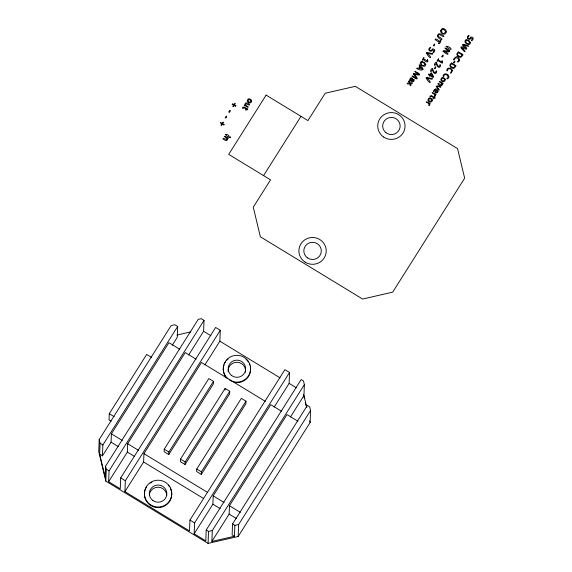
<?xml version="1.0" encoding="UTF-8"?>
<svg xmlns="http://www.w3.org/2000/svg" width="572" height="572" viewBox="0 0 572 572"><rect width="100%" height="100%" fill="white"/><g stroke="black" fill="none" stroke-linecap="round" stroke-linejoin="round"><path stroke-width="0.86" d="M172.265 345.245L177.263 337.33L177.685 326.44L174.896 324.739L171.128 325.604L99.199 439.568L98.741 451.558L105.82 481.116L208.072 543.4L238.174 536.486L310.11 422.522L310.567 410.532L309.681 406.842L307.357 405.426L232.547 523.952L232.132 534.841L234.456 536.257L234.87 525.368L232.547 523.952M188.638 354.99L203.603 331.281L204.018 320.392L201.23 318.69L198.219 319.383L105.57 466.173L105.155 477.069L99.664 454.161L100.086 443.264L99.199 439.568M99.664 454.161L102.452 455.855L102.874 444.966L177.685 326.44M105.82 481.116L106.278 469.133L105.57 466.173M151.559 357.414L146.675 354.44L109.273 413.706L109.03 419.955L111.118 421.235M204.905 364.9L219.87 341.191L220.284 330.301L215.637 327.47L120.692 477.906L120.27 488.795L108.651 481.724L109.066 470.827L204.018 320.392M102.452 455.855L111.082 442.177L111.404 433.841L168.954 342.671L179.844 349.306M274.16 407.078L289.125 383.376L289.539 372.479L284.892 369.655L189.94 520.091L189.525 530.98L124.918 491.627L125.34 480.737L220.284 330.301M108.651 481.724L127.356 452.087L127.67 443.75L185.221 352.574L196.11 359.209M124.918 491.627L143.622 461.997L143.944 453.66L201.487 362.484L265.329 401.372M164.221 449.199L164.128 451.751L168.776 454.583L213.37 383.926L213.47 381.374L208.823 378.542L164.221 449.199L168.876 452.03L168.776 454.583M180.495 459.109L180.394 461.661L185.042 464.493L229.637 393.836L229.737 391.277L225.089 388.452L180.495 459.109L185.142 461.94L185.042 464.493M306.814 407.5L303.954 395.559L304.368 384.67L303.482 380.973L301.158 379.558L206.213 530.001L205.791 540.89L194.173 533.812L194.587 522.922L289.539 372.479M196.761 469.019L196.661 471.571L201.308 474.402L245.91 403.739L246.003 401.187L241.355 398.355L196.761 469.019L201.408 471.85L201.308 474.402M208.072 543.4L208.537 531.417L206.213 530.001M194.173 533.812L212.877 504.182L213.192 495.845L270.742 404.669L281.631 411.304M234.456 536.257L211.876 541.441L212.298 530.551L304.368 384.67M225.025 390.154L225.089 388.452M211.876 541.441L229.143 514.092L229.465 505.748L287.008 414.578L297.905 421.214M238.174 536.486L238.638 524.503L310.567 410.532M263.563 175.604L300.972 116.345M168.876 452.03L213.47 381.374M185.142 461.94L229.737 391.277M201.408 471.85L246.003 401.187M290.419 417.002L303.954 395.559M177.07 335.035L190.891 331.86M208.537 531.417L212.298 530.551M234.87 525.368L238.638 524.503M461.633 47.769C467.56 50.508 468.826 48.999 463.42 44.931C478.871 49.807 454.039 38.996 465.73 48.205C452.116 42.078 472.908 59.123 461.625 47.776M203.603 331.281L210.861 335.707M219.87 341.191L279.915 377.763M289.125 383.376L296.382 387.802M109.273 413.706L114.15 416.681M111.404 433.841L122.301 440.476M127.67 443.75L138.567 450.386M143.944 453.66L207.786 492.549M213.192 495.845L224.088 502.481M229.465 505.748L240.354 512.383M111.082 442.177L118.347 446.603M127.356 452.087L134.613 456.513M143.622 461.997L203.668 498.569M212.877 504.182L220.134 508.601M229.143 514.092L236.408 518.511M100.086 443.264L102.874 444.966M106.278 469.133L109.066 470.827M120.692 477.906L125.34 480.737M189.94 520.091L194.587 522.922M303.432 394.651L304.24 398.026M305.248 402.252L306.063 405.634M309.702 420.835L310.11 422.522M149.306 494.937A8.744 8.587 2.2 0 1 158.272 487.187A8.744 8.587 2.2 0 1 166.752 495.474M228.149 371.707A8.744 8.587 2.2 0 1 237.115 362.276A8.744 8.587 2.2 0 1 245.481 372.25M227.799 378.693A13.664 13.413 2.2 0 1 232.132 356.156A13.664 13.413 2.2 0 1 250.5 370.363A13.664 13.413 2.2 0 1 229.208 379.779M250.343 366.802A13.664 13.413 2.2 0 1 234.084 382.368M226.533 377.956A13.664 13.413 2.2 0 1 224.024 364.764M224.725 363.148A13.664 13.413 2.2 0 1 225.64 361.64M226.741 360.267A13.664 13.413 2.2 0 1 228.021 359.044M246.046 359.273A13.664 13.413 2.2 0 1 248.362 361.94M249.242 363.47A13.664 13.413 2.2 0 1 249.9 365.1M170.242 488.059A13.664 13.413 2.2 0 1 157.386 507.55A13.664 13.413 2.2 0 1 146.596 486.851M150.314 483.097A13.664 13.413 2.2 0 1 151.845 482.203M168.211 485.17A13.664 13.413 2.2 0 1 169.319 486.55M410.11 79.05L410.174 79.765C407.843 79.351 412.719 83.104 413.678 81.267A2.817 2.767 2.2 0 0 414.242 80.137L413.821 79.243L413.163 80.909L411.89 80.695C414.321 78.993 410.789 75.983 410.11 79.05M427.305 59.745L427.284 61.018L423.559 58.752C425.532 54.383 420.234 62.756 423.158 59.388C425.847 62.562 429.608 62.784 427.305 59.745M442.013 60.932L441.992 62.205L438.274 59.938C440.304 55.606 434.92 63.921 437.866 60.575L442.22 63.213L442.571 61.104L442.013 60.932M436.121 71.078C435.521 74.982 432.396 70.449 432.704 68.533C429.98 67.911 430.008 75.139 432.353 69.376L433.39 72.501L434.77 73.523A1.316 1.294 2.2 0 0 435.621 73.409C436.643 73.287 437.237 70.449 436.121 71.078M440.018 64.901C439.418 68.804 436.293 64.271 436.6 62.355C433.876 61.733 433.905 68.962 436.25 63.199L437.287 66.323L438.667 67.346A1.316 1.294 2.2 0 0 439.518 67.231C440.54 67.103 441.126 64.286 440.018 64.901M448.856 76.534C449.485 77.678 446.768 79.887 446.818 78.493C449.728 77.47 447.068 73.874 444.844 74.603C443.765 74.903 443.45 78.328 443.107 75.869C443.607 72.472 448.562 73.688 448.856 76.534M452.495 70.764C447.268 78.071 455.662 67.239 448.176 68.99C447.518 69.662 447.025 72.394 446.753 70.106C447.247 66.702 452.202 67.925 452.495 70.764M459.473 59.717C460.102 60.854 457.386 63.063 457.436 61.676C460.174 60.718 457.972 57.393 455.798 57.708C449.878 65.072 456.821 50.836 459.473 59.717M423.023 69.105C422.529 72.093 412.569 67.139 418.597 68.29L419.855 66.295C416.945 62.069 422.858 67.546 423.023 69.105M225.289 117.746C226.727 119.662 227.313 112.991 225.289 117.746M228.922 111.983C230.366 113.9 230.952 107.229 228.922 111.983M433.39 45.653C434.827 47.569 435.414 40.898 433.39 45.653M434.448 68.468C435.885 70.377 436.479 63.706 434.448 68.468M441.863 56.721C443.3 58.63 443.893 51.966 441.863 56.721M453.56 62.677C454.997 64.586 455.591 57.922 453.56 62.677M438.052 91.048C438.202 94.43 431.989 92.821 436.357 89.983L435.557 89.668A1.001 0.987 2.2 0 0 434.842 89.861C431.181 95.51 435.785 84.184 438.052 91.048M440.583 30.881L441.212 32.783L443.858 34.177A2.009 1.973 2.2 0 0 445.238 33.798C447.762 32.082 445.717 28.693 443.15 28.6A1.981 1.945 2.2 0 0 441.763 28.972L440.583 30.881M251.644 100.858C251.787 103.296 248.462 103.682 247.49 101.702A1.752 1.716 2.2 0 1 247.268 100.565L248.177 99.099A1.573 1.544 2.2 0 1 249.235 98.792L250.851 99.492L251.644 100.858M408.601 81.317L409.466 83.083C406.949 82.218 405.87 84.835 409.602 83.777C410.274 87.173 411.983 85.557 410.253 83.626C412.655 84.449 413.663 81.882 410.11 82.926L409.037 80.788L408.601 81.317M426.426 53.074C429.694 59.495 433.347 58.687 427.27 53.203L432.26 54.333L432.754 53.732L426.941 52.402L426.426 53.074M426.14 78.014C429.408 84.441 433.061 83.626 426.984 78.142L431.974 79.272L432.468 78.679L426.655 77.342L426.14 78.014M432.375 100C432.518 102.438 429.193 102.824 428.221 100.844A1.752 1.716 2.2 0 1 427.999 99.707L428.907 98.241A1.573 1.544 2.2 0 1 429.965 97.934L431.581 98.634L432.375 100M436.2 86.579C444.98 96.046 431.274 82.776 440.476 87.466C442.492 86.3 436.457 84.87 436.2 86.579M445.252 79.601C445.395 82.032 442.07 82.418 441.098 80.438A1.752 1.716 2.2 0 1 440.876 79.308L441.784 77.835A1.573 1.544 2.2 0 1 442.85 77.527L444.458 78.235L445.252 79.601M245.567 104.233L245.724 105.32C253.489 109.988 240.926 104.276 245.116 105.026C244.294 98.892 254.983 108.344 245.931 103.704L245.567 104.233M443.043 51.244C448.334 56.278 450.564 54.126 444.208 51.33C460.102 54.24 435.7 42.828 448.991 50.958L443.75 50.622L443.043 51.244M226.998 138.86L226.612 139.697C217.689 134.999 228.178 144.537 227.427 138.374C231.581 139.253 219.083 133.44 226.812 138.081L226.998 138.86M413.291 73.881L416.523 78.321C403.017 70.113 424.546 86.265 414.357 74.281C429.736 77.935 405.605 66.202 419.011 74.381L413.706 73.395L413.291 73.881M441.906 84.027L441.512 84.856C432.596 80.166 443.086 89.704 442.335 83.533C446.517 84.299 433.984 78.657 441.72 83.247L441.906 84.027M229.815 137.316C230.673 138.967 230.981 135.821 229.815 137.316M425.125 64.514C420.449 68.897 419.39 57.221 425.125 64.514M469.805 42.714C465.129 47.09 464.071 35.414 469.805 42.714M437.508 35.621C437.587 39.911 447.125 41.184 438.295 36.465A1.137 1.115 2.2 0 1 438.173 35.7L438.796 34.713A1.173 1.151 2.2 0 1 439.561 34.477C449.521 41.012 439.153 29.529 437.508 35.621M429.636 104.726L429.5 105.234A1.351 1.323 2.2 0 1 429.214 105.555C427.806 105.577 429.751 104.276 428.7 103.568C421.342 99.02 433.683 104.812 429.408 103.911L429.636 104.726M435.442 95.524L435.306 96.032A1.351 1.323 2.2 0 1 435.02 96.353C433.612 96.375 435.557 95.074 434.506 94.366C427.162 89.897 439.475 95.467 435.213 94.716L435.442 95.524M449.957 65.108L450.443 67.088L453.067 68.44L454.497 67.954L456.056 65.716L451.394 62.798L449.957 65.108M456.935 54.054L457.421 56.035L460.038 57.386L461.468 56.907L463.027 54.669L458.365 51.752L456.935 54.054M428.971 49.12C428.364 51.501 432.096 52.216 432.568 49.814L433.941 50.651C430.287 56.263 438.495 48.992 432.461 48.92C432.003 49.921 430.809 51.394 429.779 50.036A1.037 1.022 2.2 0 1 429.593 49.364L429.872 48.634A2.424 2.381 2.2 0 1 430.752 47.791L430.473 47.333L429.922 47.612A3.353 3.296 2.2 0 0 429.107 48.727L428.971 49.12M467.417 37.194C466.809 39.575 470.541 40.29 471.013 37.888L472.386 38.717C468.733 44.337 476.941 37.066 470.899 36.994C470.449 37.988 469.254 39.468 468.225 38.102A1.037 1.022 2.2 0 1 468.039 37.437L468.311 36.708A2.424 2.381 2.2 0 1 469.197 35.864L468.918 35.407L468.368 35.686A3.353 3.296 2.2 0 0 467.553 36.794L467.417 37.194M410.646 79.043L410.717 79.98L411.44 80.423L411.976 78.743L411.211 78.428L410.646 79.043M433.69 76.691L433.047 77.563L429.922 75.661L429.222 76.176L429.386 75.332L428.356 74.467L428.7 74.053L429.794 74.696L431.274 72.658L433.69 76.691M243.086 108.194L242.521 108.101L242.735 107.465L243.958 106.928L246.489 108.401L247.118 107.965L247.011 108.716L247.869 109.323L247.49 109.838L246.625 109.331L245.967 110.239L245.567 109.874L246.103 109.016L243.879 107.693L243.086 108.194M430.466 96.79L429.908 96.704L430.115 96.06L431.338 95.531L433.876 96.997L434.506 96.568L434.398 97.319L435.256 97.926L434.877 98.434L434.012 97.926L433.254 98.813L432.947 98.47L433.49 97.612L431.267 96.296L430.466 96.79M425.79 64.572L425.16 65.88A1.502 1.48 2.2 0 1 424.016 66.352C422.079 66.166 418.883 64.014 420.792 61.926A1.509 1.48 2.2 0 1 421.936 61.454L424.531 62.584L425.79 64.572M445.731 31.803C440.211 38.353 440.326 23.373 445.731 31.803M470.47 42.764L469.841 44.073A1.502 1.48 2.2 0 1 468.697 44.544C466.759 44.366 463.563 42.206 465.472 40.119A1.509 1.48 2.2 0 1 466.616 39.647L469.212 40.776L470.47 42.764M437.444 91.384L436.779 92.285L435.671 92.078L436.815 90.262L437.444 91.384M247.969 100.357C248.148 104.504 253.782 100.336 249.013 99.521A1.022 1.001 2.2 0 0 248.305 99.835L247.969 100.357M428.7 99.499C428.878 103.646 434.513 99.478 429.744 98.663A1.022 1.001 2.2 0 0 429.036 98.977L428.7 99.499M441.577 79.093C441.756 83.247 447.39 79.079 442.621 78.257A1.022 1.001 2.2 0 0 441.913 78.571L441.577 79.093M224.088 124.632L223.745 125.082L222.308 124.224L221.307 125.482L220.978 125.175L221.764 123.895L220.37 122.844L220.735 122.501L222.115 123.345L223.109 122.086L223.445 122.387L222.651 123.674L224.088 124.632M235.914 105.891L235.578 106.335L234.134 105.477L233.133 106.735L232.804 106.428L233.598 105.148L232.196 104.097L232.561 103.761L233.941 104.597L234.942 103.346L235.271 103.646L234.484 104.933L235.914 105.891M438.502 43.458C440.025 45.524 442.421 36.851 439.761 41.47C434.491 36.901 432.818 39.475 439.353 42.106L438.502 43.458M450.757 64.765L450.622 65.172A1.537 1.509 2.2 0 0 450.808 66.266L453.053 67.66A1.673 1.644 2.2 0 0 454.154 67.36L455.219 65.987L451.408 63.664L450.757 64.765M457.729 53.711L457.6 54.118A1.537 1.509 2.2 0 0 457.779 55.212L460.024 56.607A1.673 1.644 2.2 0 0 461.132 56.313L462.19 54.933L458.387 52.617L457.729 53.711M225.525 134.663C231.646 141.12 229.065 133.019 225.525 134.663M446.11 46.339C453.696 53.432 451.873 46.311 446.11 46.339M266.109 95.109L228.707 154.376L270.535 179.851L253.274 207.207L260.353 236.765L362.605 299.049L392.707 292.135L464.643 178.171L457.557 148.613L355.305 86.329L325.203 93.236L307.943 120.592L266.109 95.109M420.277 66.774L419.219 68.44L422.193 69.09L420.277 66.774M431.309 73.473L430.33 75.018L433.011 76.655L431.309 73.473M383.676 137.044A13.664 13.413 2.2 0 0 405.026 127.041A13.664 13.413 2.2 0 0 385.507 113.878A13.664 13.413 2.2 0 0 383.676 137.044M305.141 262.148A13.664 13.413 2.2 0 0 326.212 251.594A13.664 13.413 2.2 0 0 306.342 238.946A13.664 13.413 2.2 0 0 305.141 262.148M385.871 132.625A8.744 8.587 2.2 0 0 400.035 127.377A8.744 8.587 2.2 0 0 388.309 117.954A8.744 8.587 2.2 0 0 385.871 132.625M307.493 257.879A8.744 8.587 2.2 0 0 321.271 251.723A8.744 8.587 2.2 0 0 308.93 243.079A8.744 8.587 2.2 0 0 307.493 257.879M153.017 500.622A8.744 8.587 2.2 0 0 166.802 494.458A8.744 8.587 2.2 0 0 154.461 485.814A8.744 8.587 2.2 0 0 153.017 500.622M231.395 375.361A8.744 8.587 2.2 0 0 245.567 370.12A8.744 8.587 2.2 0 0 233.834 360.689A8.744 8.587 2.2 0 0 231.395 375.361M150.672 504.883A13.664 13.413 2.2 0 0 171.743 494.33A13.664 13.413 2.2 0 0 151.866 481.681A13.664 13.413 2.2 0 0 150.672 504.883"/></g></svg>
